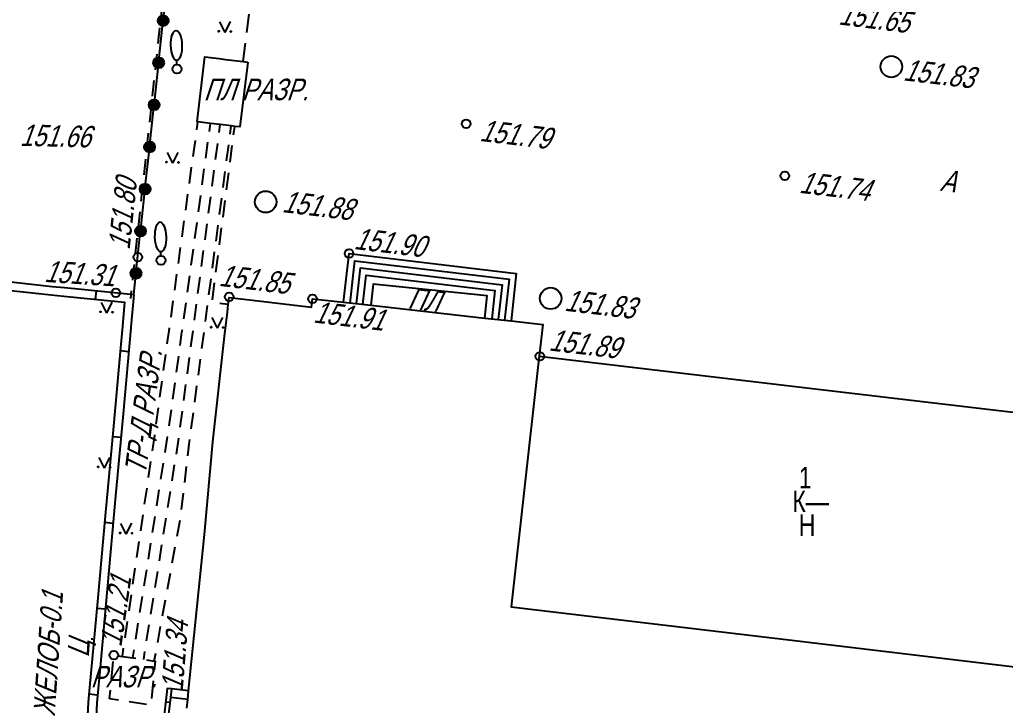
# Model space of a CAD drawing. Header units: metres. Extents: x 4400 to 4556, y 11262 to 11402.
# Drawn here: x 4448.93 to 4494.66, y 11313.99 to 11345.81 of the extents above; entities that cross this region are included whole.
import ezdxf
from ezdxf.enums import TextEntityAlignment as Align

# ---------------------------------------------------------------- set-up
doc = ezdxf.new("R2010")
doc.units = ezdxf.units.M
doc.header["$MEASUREMENT"] = 0
for name, color, linetype, lineweight in [('Береговая линия', 7, 'Continuous', 25), ('Внутреннее заполнение', 7, 'Continuous', 25), ('Горизонтали', 7, 'Continuous', 25), ('Граница площадки', 7, 'Continuous', 25), ('Граница улицы', 7, 'Continuous', 25), ('Здания', 7, 'Continuous', 25), ('Колодцы', 7, 'Continuous', 25), ('Крыльца', 7, 'Continuous', 25), ('Леса и газоны', 7, 'Continuous', 25), ('Ограды', 7, 'Continuous', 25), ('Отдельно стоящее дерево', 7, 'Continuous', 25), ('Фонтаны', 7, 'Continuous', 25)]:
    doc.layers.add(name, color=color, linetype=linetype, lineweight=lineweight)
doc.styles.add('Style-RUSSIAN_1251', font='RUSSIAN_1251.shx')
doc.styles.add('Style-RUSSIAN_1251 I 0.32289', font='RUSSIAN_1251.shx', dxfattribs={"oblique": 18.5})

# ---------------------------------------------------------------- blocks, each defined once
blk = doc.blocks.new('msdElementTypeLine_1')
at = {"layer": 'Граница улицы', "color": 7, "linetype": 'Continuous', "lineweight": 25}
blk.add_line((0, 0.01), (0.087, 0.001), dxfattribs=at)
blk = doc.blocks.new('KOLOD_29')
at = {"layer": 'Колодцы', "color": 7, "linetype": 'Continuous', "lineweight": 25}
blk.add_arc((0, 0), 0.5, 0, 360, dxfattribs=at)
blk = doc.blocks.new('PIKET_178')
at = {"layer": 'Горизонтали', "color": 7, "linetype": 'Continuous', "lineweight": 25}
blk.add_arc((0, 0), 0.2, 0, 360, dxfattribs=at)
blk = doc.blocks.new('PIKET_179')
at = {"layer": 'Горизонтали', "color": 7, "linetype": 'Continuous', "lineweight": 25}
blk.add_arc((0, 0), 0.2, 0, 360, dxfattribs=at)
blk = doc.blocks.new('KOLOD_39')
at = {"layer": 'Колодцы', "color": 7, "linetype": 'Continuous', "lineweight": 25}
blk.add_arc((0, 0), 0.5, 0, 360, dxfattribs=at)
blk = doc.blocks.new('KOLOD_40')
at = {"layer": 'Колодцы', "color": 7, "linetype": 'Continuous', "lineweight": 25}
blk.add_arc((0, 0), 0.5, 0, 360, dxfattribs=at)
blk = doc.blocks.new('PIKET_180')
at = {"layer": 'Горизонтали', "color": 7, "linetype": 'Continuous', "lineweight": 25}
blk.add_arc((0, 0), 0.2, 0, 360, dxfattribs=at)
blk = doc.blocks.new('PIKET_181')
at = {"layer": 'Горизонтали', "color": 7, "linetype": 'Continuous', "lineweight": 25}
blk.add_arc((0, 0), 0.2, 0, 360, dxfattribs=at)
blk = doc.blocks.new('PIKET_182')
at = {"layer": 'Горизонтали', "color": 7, "linetype": 'Continuous', "lineweight": 25}
blk.add_arc((0, 0), 0.2, 0, 360, dxfattribs=at)
blk = doc.blocks.new('PIKET_183')
at = {"layer": 'Горизонтали', "color": 7, "linetype": 'Continuous', "lineweight": 25}
blk.add_arc((0, 0), 0.2, 0, 360, dxfattribs=at)
blk = doc.blocks.new('PIKET_185')
at = {"layer": 'Горизонтали', "color": 7, "linetype": 'Continuous', "lineweight": 25}
blk.add_arc((0, 0), 0.2, 0, 360, dxfattribs=at)
blk = doc.blocks.new('PIKET_186')
at = {"layer": 'Горизонтали', "color": 7, "linetype": 'Continuous', "lineweight": 25}
blk.add_arc((0, 0), 0.2, 0, 360, dxfattribs=at)
blk = doc.blocks.new('GAZON_1')
at = {"layer": 'Леса и газоны', "color": 7, "linetype": 'Continuous', "lineweight": 25}
for p in [(-0.248, 0.499), (0.251, 0.502)]:
    blk.add_line(p, (0, 0), dxfattribs=at)
for centre in [(-0.276, 0.057), (0.279, 0.039)]:
    blk.add_arc(centre, 0.02, 0, 360, dxfattribs=at)
blk.add_point((-0.29, 0.043), dxfattribs=at)
blk = doc.blocks.new('msdElementTypeLineString_44')
at = {"layer": 'Ограды', "linetype": 'Continuous', "lineweight": 25}
h = blk.add_hatch(color=7, dxfattribs=at)
edge = h.paths.add_edge_path()
edge.add_arc((4.178, 20.823), 0.25, 0, 360)
h = blk.add_hatch(color=7, dxfattribs=at)
edge = h.paths.add_edge_path()
edge.add_arc((2.456, 20.768), 0.25, 0, 360)
h = blk.add_hatch(color=7, dxfattribs=at)
edge = h.paths.add_edge_path()
edge.add_arc((6.13, 20.59), 0.25, 0, 360)
h = blk.add_hatch(color=7, dxfattribs=at)
edge = h.paths.add_edge_path()
edge.add_arc((8.081, 20.358), 0.25, 0, 360)
h = blk.add_hatch(color=7, dxfattribs=at)
edge = h.paths.add_edge_path()
edge.add_arc((10.032, 20.125), 0.25, 0, 360)
h = blk.add_hatch(color=7, dxfattribs=at)
edge = h.paths.add_edge_path()
edge.add_arc((11.984, 19.892), 0.25, 0, 360)
h = blk.add_hatch(color=7, dxfattribs=at)
edge = h.paths.add_edge_path()
edge.add_arc((13.935, 19.659), 0.25, 0, 360)
h = blk.add_hatch(color=7, dxfattribs=at)
edge = h.paths.add_edge_path()
edge.add_arc((15.887, 19.426), 0.25, 0, 360)
h = blk.add_hatch(color=7, dxfattribs=at)
edge = h.paths.add_edge_path()
edge.add_arc((2.246, 18.814), 0.25, 0, 360)
h = blk.add_hatch(color=7, dxfattribs=at)
edge = h.paths.add_edge_path()
edge.add_arc((2.036, 16.86), 0.25, 0, 360)
h = blk.add_hatch(color=7, dxfattribs=at)
edge = h.paths.add_edge_path()
edge.add_arc((1.826, 14.906), 0.25, 0, 360)
h = blk.add_hatch(color=7, dxfattribs=at)
edge = h.paths.add_edge_path()
edge.add_arc((1.616, 12.952), 0.25, 0, 360)
h = blk.add_hatch(color=7, dxfattribs=at)
edge = h.paths.add_edge_path()
edge.add_arc((1.406, 10.998), 0.25, 0, 360)
h = blk.add_hatch(color=7, dxfattribs=at)
edge = h.paths.add_edge_path()
edge.add_arc((1.196, 9.044), 0.25, 0, 360)
h = blk.add_hatch(color=7, dxfattribs=at)
edge = h.paths.add_edge_path()
edge.add_arc((0.986, 7.09), 0.25, 0, 360)
h = blk.add_hatch(color=7, dxfattribs=at)
edge = h.paths.add_edge_path()
edge.add_arc((0.776, 5.136), 0.25, 0, 360)
h = blk.add_hatch(color=7, dxfattribs=at)
edge = h.paths.add_edge_path()
edge.add_arc((0.566, 3.182), 0.25, 0, 360)
h = blk.add_hatch(color=7, dxfattribs=at)
edge = h.paths.add_edge_path()
edge.add_arc((0.356, 1.227), 0.25, 0, 360)
at = {"layer": 'Ограды', "color": 7, "linetype": 'Continuous', "lineweight": 25}
for p, q in [((4.426, 20.794), (5.881, 20.62)), ((2.273, 19.062), (2.429, 20.519)), ((6.378, 20.561), (7.833, 20.387)), ((8.329, 20.328), (9.784, 20.154)), ((10.28, 20.095), (11.735, 19.922)), ((12.232, 19.862), (13.687, 19.689)), ((14.183, 19.63), (15.638, 19.456)), ((16.135, 19.397), (16.862, 19.31)), ((2.063, 17.108), (2.219, 18.565)), ((1.853, 15.154), (2.009, 16.611)), ((1.643, 13.2), (1.799, 14.657)), ((1.433, 11.246), (1.589, 12.703)), ((1.223, 9.292), (1.379, 10.749)), ((1.013, 7.338), (1.169, 8.795)), ((0.803, 5.384), (0.959, 6.841)), ((0.593, 3.43), (0.749, 4.887)), ((0.383, 1.476), (0.539, 2.933)), ((0.251, 0.25), (0.329, 0.979))]:
    blk.add_line(p, q, dxfattribs=at)
at = {"layer": 'Ограды', "color": 7, "linetype": 'Continuous', "lineweight": 25, "flags": 128}
blk.add_lwpolyline([(2.483, 21.016), (2.484, 21.025), (3.93, 20.853)], dxfattribs=at)
at = {"layer": 'Ограды', "color": 7, "linetype": 'Continuous', "lineweight": 25}
for centre in [(4.178, 20.823), (4.178, 20.823), (2.456, 20.768), (2.456, 20.768), (6.13, 20.59), (6.13, 20.59), (8.081, 20.358), (8.081, 20.358), (10.032, 20.125), (10.032, 20.125), (11.984, 19.892), (11.984, 19.892), (13.935, 19.659), (13.935, 19.659), (15.887, 19.426), (15.887, 19.426), (2.246, 18.814), (2.246, 18.814), (2.036, 16.86), (2.036, 16.86), (1.826, 14.906), (1.826, 14.906), (1.616, 12.952), (1.616, 12.952), (1.406, 10.998), (1.406, 10.998), (1.196, 9.044), (1.196, 9.044), (0.986, 7.09), (0.986, 7.09), (0.776, 5.136), (0.776, 5.136), (0.566, 3.182), (0.566, 3.182), (0.356, 1.227), (0.356, 1.227)]:
    blk.add_circle(centre, 0.25, dxfattribs=at)
blk = doc.blocks.new('GAZON_4')
at = {"layer": 'Леса и газоны', "color": 7, "linetype": 'Continuous', "lineweight": 25}
for p in [(-0.248, 0.499), (0.251, 0.502)]:
    blk.add_line(p, (0, 0), dxfattribs=at)
for centre in [(-0.276, 0.057), (0.279, 0.04)]:
    blk.add_arc(centre, 0.02, 0, 360, dxfattribs=at)
blk.add_point((-0.29, 0.043), dxfattribs=at)
blk = doc.blocks.new('GAZON_5')
at = {"layer": 'Леса и газоны', "color": 7, "linetype": 'Continuous', "lineweight": 25}
for p in [(-0.248, 0.499), (0.251, 0.502)]:
    blk.add_line(p, (0, 0), dxfattribs=at)
for centre in [(-0.276, 0.057), (0.279, 0.039)]:
    blk.add_arc(centre, 0.02, 0, 360, dxfattribs=at)
blk.add_point((-0.29, 0.043), dxfattribs=at)
blk = doc.blocks.new('PIKET_190')
at = {"layer": 'Горизонтали', "color": 7, "linetype": 'Continuous', "lineweight": 25}
blk.add_arc((0, 0), 0.2, 0, 360, dxfattribs=at)
blk = doc.blocks.new('msdElementTypeShape_2')
at = {"layer": 'Здания', "color": 7, "linetype": 'Continuous', "lineweight": 25}
for p, q in [((0.092, 1.194), (0.175, 2.018)), ((2.028, 1.127), (1.946, 0.304)), ((0.001, 0.285), (0.042, 0.697)), ((0.41, 0.224), (0.001, 0.285)), ((1.723, 0.029), (0.904, 0.151))]:
    blk.add_line(p, q, dxfattribs=at)
at = {"layer": 'Здания', "color": 7, "linetype": 'Continuous', "lineweight": 25, "flags": 128}
for points in [[(0.398, 2.292), (0.6, 2.262), (1.079, 2.191), (1.216, 2.171)], [(1.711, 2.097), (2.076, 2.043), (2.12, 2.036), (2.078, 1.625)]]:
    blk.add_lwpolyline(points, dxfattribs=at)
blk = doc.blocks.new('msdElementTypeLineString_49')
at = {"layer": 'Фонтаны', "color": 7, "linetype": 'Continuous', "lineweight": 25}
for p, q in [((3.505, 24.453), (3.554, 24.827)), ((3.341, 23.21), (3.439, 23.957)), ((3.177, 21.966), (3.275, 22.714)), ((3.013, 20.723), (3.111, 21.471)), ((2.848, 19.48), (2.947, 20.227)), ((2.684, 18.237), (2.783, 18.984)), ((2.52, 16.993), (2.619, 17.741)), ((2.356, 15.75), (2.455, 16.498)), ((2.028, 13.263), (2.127, 14.011)), ((1.864, 12.02), (1.963, 12.768)), ((1.7, 10.777), (1.799, 11.524)), ((1.32, 8.298), (1.438, 9.043)), ((1.123, 7.059), (1.241, 7.804)), ((0.926, 5.821), (1.044, 6.566)), ((0.729, 4.582), (0.847, 5.327)), ((0.532, 3.344), (0.651, 4.089)), ((0.335, 2.105), (0.454, 2.85)), ((0.139, 0.867), (0.257, 1.612)), ((0.001, 0.001), (0.06, 0.373))]:
    blk.add_line(p, q, dxfattribs=at)
at = {"layer": 'Фонтаны', "color": 7, "linetype": 'Continuous', "lineweight": 25, "flags": 128}
for points in [[(2.192, 14.507), (2.276, 15.142), (2.291, 15.254)], [(1.517, 9.536), (1.635, 10.281), (1.635, 10.281)]]:
    blk.add_lwpolyline(points, dxfattribs=at)
blk = doc.blocks.new('msdElementTypeLineString_50')
at = {"layer": 'Фонтаны', "color": 7, "linetype": 'Continuous', "lineweight": 25}
for p, q in [((3.557, 24.433), (3.609, 24.806)), ((3.388, 23.191), (3.49, 23.938)), ((3.218, 21.95), (3.32, 22.696)), ((3.048, 20.708), (3.15, 21.454)), ((2.878, 19.466), (2.98, 20.212)), ((2.708, 18.224), (2.81, 18.971)), ((2.538, 16.982), (2.64, 17.729)), ((2.368, 15.741), (2.47, 16.487)), ((2.028, 13.257), (2.13, 14.003)), ((1.858, 12.015), (1.96, 12.761)), ((1.688, 10.773), (1.79, 11.52)), ((1.308, 8.296), (1.425, 9.04)), ((1.113, 7.057), (1.23, 7.802)), ((0.918, 5.819), (1.035, 6.564)), ((0.722, 4.581), (0.84, 5.325)), ((0.527, 3.343), (0.645, 4.087)), ((0.332, 2.105), (0.449, 2.849)), ((0.137, 0.867), (0.254, 1.611)), ((0, 0.001), (0.059, 0.373))]:
    blk.add_line(p, q, dxfattribs=at)
at = {"layer": 'Фонтаны', "color": 7, "linetype": 'Continuous', "lineweight": 25, "flags": 128}
for points in [[(2.198, 14.499), (2.282, 15.116), (2.3, 15.245)], [(1.503, 9.534), (1.618, 10.262), (1.62, 10.278)]]:
    blk.add_lwpolyline(points, dxfattribs=at)
blk = doc.blocks.new('msdElementTypeLineString_51')
at = {"layer": 'Фонтаны', "color": 7, "linetype": 'Continuous', "lineweight": 25}
for p, q in [((3.524, 24.463), (3.573, 24.838)), ((3.359, 23.219), (3.458, 23.968)), ((3.195, 21.975), (3.294, 22.723)), ((3.031, 20.731), (3.13, 21.479)), ((2.867, 19.487), (2.966, 20.235)), ((2.703, 18.242), (2.802, 18.991)), ((2.539, 16.998), (2.637, 17.747)), ((2.374, 15.754), (2.473, 16.502)), ((2.046, 13.266), (2.145, 14.014)), ((1.882, 12.021), (1.981, 12.77)), ((1.718, 10.777), (1.817, 11.526)), ((1.412, 8.286), (1.502, 9.036)), ((1.263, 7.04), (1.353, 7.789)), ((1.063, 5.802), (1.199, 6.544)), ((0.837, 4.567), (0.973, 5.31)), ((0.611, 3.333), (0.747, 4.075)), ((0.385, 2.098), (0.521, 2.841)), ((0.159, 0.864), (0.295, 1.606)), ((0.001, 0.001), (0.069, 0.372))]:
    blk.add_line(p, q, dxfattribs=at)
at = {"layer": 'Фонтаны', "color": 7, "linetype": 'Continuous', "lineweight": 25, "flags": 128}
for points in [[(2.21, 14.51), (2.297, 15.164), (2.309, 15.258)], [(1.562, 9.532), (1.64, 10.19), (1.652, 10.281)]]:
    blk.add_lwpolyline(points, dxfattribs=at)
blk = doc.blocks.new('msdElementTypeLineString_52')
at = {"layer": 'Фонтаны', "color": 7, "linetype": 'Continuous', "lineweight": 25}
for p, q in [((3.452, 24.433), (3.503, 24.806)), ((3.281, 23.192), (3.384, 23.938)), ((3.11, 21.951), (3.212, 22.697)), ((2.938, 20.71), (3.041, 21.456)), ((2.767, 19.47), (2.87, 20.215)), ((2.596, 18.229), (2.699, 18.974)), ((2.425, 16.988), (2.528, 17.733)), ((2.254, 15.747), (2.357, 16.493)), ((1.912, 13.265), (2.015, 14.011)), ((1.741, 12.025), (1.844, 12.77)), ((1.57, 10.784), (1.672, 11.529)), ((1.212, 8.304), (1.321, 9.049)), ((1.031, 7.065), (1.14, 7.809)), ((0.85, 5.825), (0.959, 6.57)), ((0.67, 4.586), (0.778, 5.33)), ((0.489, 3.346), (0.597, 4.091)), ((0.308, 2.107), (0.417, 2.852)), ((0.127, 0.867), (0.236, 1.612)), ((0.001, 0), (0.055, 0.373))]:
    blk.add_line(p, q, dxfattribs=at)
at = {"layer": 'Фонтаны', "color": 7, "linetype": 'Continuous', "lineweight": 25, "flags": 128}
for points in [[(2.083, 14.506), (2.165, 15.103), (2.186, 15.252)], [(1.393, 9.544), (1.497, 10.256), (1.501, 10.288)]]:
    blk.add_lwpolyline(points, dxfattribs=at)
blk = doc.blocks.new('msdElementTypeLineString_57')
at = {"layer": 'Граница улицы', "color": 7, "linetype": 'Continuous', "lineweight": 25}
for p, q in [((0.173, 1.344), (0.282, 2.191)), ((0, 0), (0.109, 0.848))]:
    blk.add_line(p, q, dxfattribs=at)
blk = doc.blocks.new('msdElementTypeLineString_58')
at = {"layer": 'Граница улицы', "color": 7, "linetype": 'Continuous', "lineweight": 25}
for p, q in [((2.192, 20.387), (2.269, 21.11)), ((2.524, 21.362), (3.248, 21.294)), ((3.746, 21.248), (4.47, 21.181)), ((4.968, 21.134), (5.692, 21.067)), ((6.19, 21.02), (6.914, 20.953)), ((7.412, 20.907), (8.137, 20.839)), ((8.635, 20.793), (9.359, 20.725)), ((9.857, 20.679), (10.581, 20.611)), ((11.079, 20.565), (11.803, 20.498)), ((12.301, 20.451), (13.025, 20.384)), ((13.523, 20.337), (14.248, 20.27)), ((14.745, 20.224), (15.47, 20.156)), ((2.061, 19.166), (2.138, 19.89)), ((15.968, 20.11), (16.692, 20.042)), ((1.929, 17.946), (2.007, 18.669)), ((16.648, 18.471), (16.554, 17.749)), ((1.798, 16.726), (1.876, 17.449)), ((7.814, 17.099), (7.092, 17.19)), ((9.032, 16.946), (8.31, 17.037)), ((16.49, 17.253), (16.397, 16.532)), ((5.942, 16.668), (5.891, 16.308)), ((10.249, 16.793), (9.528, 16.884)), ((11.467, 16.64), (10.746, 16.731)), ((12.685, 16.487), (11.963, 16.578)), ((1.667, 15.505), (1.745, 16.228)), ((13.903, 16.334), (13.181, 16.425)), ((15.121, 16.181), (14.399, 16.272)), ((1.536, 14.285), (1.614, 15.008)), ((1.405, 13.064), (1.482, 13.788)), ((1.274, 11.844), (1.351, 12.567)), ((1.142, 10.623), (1.22, 11.347)), ((1.011, 9.403), (1.089, 10.126)), ((0.88, 8.182), (0.958, 8.906)), ((0.749, 6.962), (0.827, 7.685)), ((0.618, 5.742), (0.695, 6.465)), ((0.487, 4.521), (0.564, 5.244)), ((0.355, 3.301), (0.433, 4.024)), ((0.224, 2.08), (0.302, 2.803)), ((0.093, 0.86), (0.171, 1.583)), ((0.001, 0.001), (0.04, 0.363))]:
    blk.add_line(p, q, dxfattribs=at)
at = {"layer": 'Граница улицы', "color": 7, "linetype": 'Continuous', "lineweight": 25, "flags": 128}
for points in [[(16.805, 19.688), (16.749, 19.258), (16.712, 18.967)], [(6.596, 17.252), (6.034, 17.323), (6.011, 17.163)], [(16.333, 16.036), (16.332, 16.029), (15.617, 16.119)]]:
    blk.add_lwpolyline(points, dxfattribs=at)
blk = doc.blocks.new('msdElementTypeLineString_59')
at = {"layer": 'Граница улицы', "color": 7, "linetype": 'Continuous', "lineweight": 25}
for p, q in [((1.002, 7.879), (1.052, 8.269)), ((0.838, 6.603), (0.938, 7.383)), ((0.674, 5.326), (0.774, 6.107)), ((0.51, 4.05), (0.61, 4.831)), ((0.346, 2.774), (0.446, 3.554)), ((0.182, 1.498), (0.282, 2.278)), ((0.018, 0.222), (0.118, 1.002)), ((0.752, 0.001), (0.361, 0.045))]:
    blk.add_line(p, q, dxfattribs=at)
blk = doc.blocks.new('DEREVO_100')
at = {"layer": 'Отдельно стоящее дерево', "color": 7, "linetype": 'Continuous', "lineweight": 25, "flags": 128}
blk.add_lwpolyline([(-0.007, 0.21), (-0.007, 0.393)], dxfattribs=at)
at = {"layer": 'Отдельно стоящее дерево', "color": 7, "linetype": 'Continuous', "lineweight": 25}
blk.add_arc((0, 0), 0.21, 0, 359.99999, dxfattribs=at)
blk.add_ellipse((-0.0255, 1.088), major_axis=(-0.0185, 0.695), ratio=0.3698286, dxfattribs=at)
blk = doc.blocks.new('GAZON_7')
at = {"layer": 'Леса и газоны', "color": 7, "linetype": 'Continuous', "lineweight": 25}
for p in [(-0.248, 0.499), (0.251, 0.502)]:
    blk.add_line(p, (0, 0), dxfattribs=at)
for centre in [(-0.276, 0.057), (0.279, 0.039)]:
    blk.add_arc(centre, 0.02, 0, 360, dxfattribs=at)
blk.add_point((-0.29, 0.043), dxfattribs=at)
blk = doc.blocks.new('DEREVO_275')
at = {"layer": 'Отдельно стоящее дерево', "color": 7, "linetype": 'Continuous', "lineweight": 25, "flags": 128}
blk.add_lwpolyline([(-0.007, 0.21), (-0.007, 0.393)], dxfattribs=at)
at = {"layer": 'Отдельно стоящее дерево', "color": 7, "linetype": 'Continuous', "lineweight": 25}
blk.add_arc((0, 0), 0.21, 0, 359.99999, dxfattribs=at)
blk.add_ellipse((-0.0255, 1.088), major_axis=(-0.0185, 0.695), ratio=0.3698286, dxfattribs=at)
blk = doc.blocks.new('GAZON_9')
at = {"layer": 'Леса и газоны', "color": 7, "linetype": 'Continuous', "lineweight": 25}
for p in [(-0.248, 0.499), (0.251, 0.502)]:
    blk.add_line(p, (0, 0), dxfattribs=at)
for centre in [(-0.276, 0.057), (0.279, 0.039)]:
    blk.add_arc(centre, 0.02, 0, 360, dxfattribs=at)
blk = doc.blocks.new('GAZON_10')
at = {"layer": 'Леса и газоны', "color": 7, "linetype": 'Continuous', "lineweight": 25}
for p in [(-0.248, 0.499), (0.251, 0.502)]:
    blk.add_line(p, (0, 0), dxfattribs=at)
for centre in [(-0.276, 0.057), (0.279, 0.039)]:
    blk.add_arc(centre, 0.02, 0, 360, dxfattribs=at)
blk = doc.blocks.new('msdElementTypeLineString_92')
at = {"layer": 'Ограды', "color": 7, "linetype": 'Continuous', "lineweight": 25}
for p, q in [((0.579, 21.708), (0.623, 22.105)), ((1.274, 21.63), (1.319, 22.028)), ((5.25, 21.189), (5.294, 21.586)), ((9.23, 20.774), (9.27, 21.172)), ((10.868, 19.449), (10.506, 15.465)), ((10.399, 18.7), (10.037, 14.717)), ((10.371, 18.395), (10.769, 18.359)), ((10.506, 15.465), (10.144, 11.482)), ((10.037, 14.717), (9.675, 10.733)), ((10.009, 14.412), (10.407, 14.376)), ((10.144, 11.482), (9.782, 7.498)), ((9.675, 10.733), (9.313, 6.749)), ((9.647, 10.428), (10.045, 10.392)), ((9.782, 7.498), (9.421, 3.514)), ((9.313, 6.749), (8.951, 2.766)), ((9.285, 6.445), (9.683, 6.409)), ((8.923, 2.461), (9.322, 2.425)), ((7.501, 0.953), (7.461, 0.555)), ((8.35, 0.466), (7.461, 0.555))]:
    blk.add_line(p, q, dxfattribs=at)
at = {"layer": 'Ограды', "color": 7, "linetype": 'Continuous', "lineweight": 25, "flags": 128}
for points in [[(0.623, 22.105), (1.504, 22.007), (2.082, 21.942), (3.309, 21.805), (4.462, 21.677), (4.598, 21.662)], [(0.579, 21.708), (1.46, 21.609), (2.038, 21.545), (3.264, 21.408), (4.418, 21.279), (4.554, 21.264)], [(4.598, 21.662), (7.209, 21.378), (7.791, 21.32), (8.576, 21.241)], [(4.554, 21.264), (7.167, 20.98), (7.751, 20.922), (8.532, 20.844)], [(8.576, 21.241), (11.009, 20.997), (10.872, 19.486), (10.868, 19.449)], [(8.532, 20.844), (10.575, 20.639), (10.473, 19.522), (10.399, 18.7)], [(9.421, 3.514), (9.288, 2.056), (9.203, 0.38), (8.959, 0.405), (8.35, 0.466)], [(8.951, 2.766), (8.889, 2.085), (8.825, 0.82), (8.999, 0.803), (7.501, 0.953)]]:
    blk.add_lwpolyline(points, dxfattribs=at)
blk = doc.blocks.new('msdElementTypeTextNode_5')
at = {"layer": 'Здания', "color": 7, "linetype": 'Continuous', "lineweight": 25, "style": 'Style-RUSSIAN_1251', "width": 0.799996}
for s, p in [(' 1', (0, 1.1)), ('К—', (0, 0)), (' Н', (0, -1.101))]:
    blk.add_text(s, height=1, dxfattribs=at).set_placement(p, align=Align.MIDDLE_LEFT)

msp = doc.modelspace()

# ---------------------------------------------------------------- linework, layer by layer
at = {"layer": 'Внутреннее заполнение', "color": 7, "linetype": 'Continuous', "lineweight": 25, "flags": 128}
for points in [[(4464.254, 11332.664), (4464.473, 11334.622), (4471.641, 11333.766), (4471.429, 11331.864)], [(4464.552, 11332.631), (4464.737, 11334.289), (4471.31, 11333.503), (4471.131, 11331.897)], [(4464.851, 11332.598), (4465.002, 11333.955), (4470.979, 11333.241), (4470.833, 11331.931)], [(4456.726, 11314.259), (4455.941, 11314.353)], [(4455.913, 11314.12), (4455.698, 11314.146)]]:
    msp.add_lwpolyline(points, dxfattribs=at)
at = {"layer": 'Граница площадки', "color": 7, "linetype": 'Continuous', "lineweight": 25, "flags": 128}
msp.add_lwpolyline([(4459.506, 11343.847), (4459.139, 11340.833), (4458.903, 11340.862), (4458.743, 11340.882), (4458.232, 11340.944), (4457.783, 11340.998), (4457.197, 11341.07), (4457.154, 11341.075), (4457.521, 11344.089), (4458.184, 11344.008), (4458.482, 11343.972), (4459.29, 11343.873), (4459.506, 11343.847)], dxfattribs=at)
at = {"layer": 'Здания', "color": 7, "linetype": 'Continuous', "lineweight": 25, "flags": 128}
for points in [[(4456.686, 11313.861), (4456.726, 11314.259), (4456.766, 11314.657), (4457.498, 11321.915), (4457.893, 11326.226), (4458.437, 11331.111), (4458.563, 11332.239), (4458.603, 11332.594), (4458.628, 11332.819), (4458.64, 11332.927), (4459.726, 11332.797), (4462.464, 11332.469), (4462.51, 11332.859), (4463.956, 11332.698), (4465.22, 11332.557), (4470.508, 11331.967), (4471.727, 11331.831), (4473.196, 11331.667), (4473.032, 11330.198), (4472.973, 11329.671), (4471.735, 11318.568), (4484.884, 11316.994), (4500, 11315.184)], [(4473.032, 11330.198), (4485.312, 11328.748), (4500, 11327.014), (4501.187, 11326.874), (4502.248, 11326.749)]]:
    msp.add_lwpolyline(points, dxfattribs=at)
at = {"layer": 'Крыльца', "color": 7, "linetype": 'Continuous', "lineweight": 25, "flags": 128}
for points in [[(4463.956, 11332.698), (4464.208, 11334.956), (4471.972, 11334.028), (4471.727, 11331.831)], [(4470.508, 11331.967), (4470.624, 11333.003), (4465.33, 11333.544), (4465.22, 11332.557)], [(4455.823, 11313.372), (4455.893, 11313.956), (4455.941, 11314.353), (4455.989, 11314.75), (4455.773, 11314.776), (4455.608, 11313.396)], [(4456.766, 11314.657), (4455.989, 11314.75)]]:
    msp.add_lwpolyline(points, dxfattribs=at)

# ---------------------------------------------------------------- block references
at = {"layer": 'Горизонтали', "color": 7, "linetype": 'Continuous', "lineweight": 25}
for name, p in [('PIKET_185', (4469.644, 11340.985)), ('PIKET_186', (4484.431, 11338.566)), ('PIKET_183', (4454.404, 11334.792)), ('PIKET_181', (4464.208, 11334.956)), ('PIKET_178', (4453.384, 11333.14)), ('PIKET_179', (4458.642, 11332.952)), ('PIKET_182', (4462.51, 11332.859)), ('PIKET_180', (4473.058, 11330.189)), ('PIKET_190', (4453.3, 11316.323))]:
    msp.add_blockref(name, p, dxfattribs=at)
at = {"layer": 'Граница улицы', "color": 7, "linetype": 'Continuous', "lineweight": 25}
for name, p in [('msdElementTypeLineString_58', (4454.081, 11332.868)), ('msdElementTypeLineString_57', (4459.29, 11343.873)), ('msdElementTypeLineString_59', (4457.851, 11332.593)), ('msdElementTypeLine_1', (4452.238, 11317.07))]:
    msp.add_blockref(name, p, dxfattribs=at)
at = {"layer": 'Здания', "color": 7, "linetype": 'Continuous', "lineweight": 25}
for name, p in [('msdElementTypeTextNode_5', (4484.782, 11323.457)), ('msdElementTypeShape_2', (4453.095, 11314.002))]:
    msp.add_blockref(name, p, dxfattribs=at)
at = {"layer": 'Колодцы', "color": 7, "linetype": 'Continuous', "lineweight": 25}
for name, p in [('KOLOD_29', (4489.374, 11343.632)), ('KOLOD_39', (4460.34, 11337.358)), ('KOLOD_40', (4473.564, 11332.876))]:
    msp.add_blockref(name, p, dxfattribs=at)
at = {"layer": 'Леса и газоны', "color": 7, "linetype": 'Continuous', "lineweight": 25}
for name, p in [('GAZON_7', (4458.439, 11345.22)), ('GAZON_1', (4456.015, 11339.152)), ('GAZON_9', (4452.954, 11332.195)), ('GAZON_4', (4458.085, 11331.489)), ('GAZON_10', (4452.842, 11324.999)), ('GAZON_5', (4453.859, 11321.937))]:
    msp.add_blockref(name, p, dxfattribs=at)
at = {"layer": 'Ограды', "color": 7, "linetype": 'Continuous', "lineweight": 25}
for name, p in [('msdElementTypeLineString_44', (4453.968, 11332.816)), ('msdElementTypeLineString_92', (4443.219, 11312.058))]:
    msp.add_blockref(name, p, dxfattribs=at)
at = {"layer": 'Отдельно стоящее дерево', "color": 7, "linetype": 'Continuous', "lineweight": 25}
for name, p in [('DEREVO_275', (4456.225, 11343.528)), ('DEREVO_100', (4455.487, 11334.643))]:
    msp.add_blockref(name, p, dxfattribs=at)
at = {"layer": 'Фонтаны', "color": 7, "linetype": 'Continuous', "lineweight": 25}
for name, p in [('msdElementTypeLineString_52', (4453.694, 11316.264)), ('msdElementTypeLineString_50', (4454.174, 11316.192)), ('msdElementTypeLineString_49', (4454.678, 11316.117)), ('msdElementTypeLineString_51', (4455.17, 11316.044))]:
    msp.add_blockref(name, p, dxfattribs=at)

# ---------------------------------------------------------------- texts
at = {"layer": 'Береговая линия', "color": 7, "linetype": 'Continuous', "lineweight": 25, "style": 'Style-RUSSIAN_1251 I 0.32289', "oblique": 18.5, "width": 0.8}
msp.add_text('ЖЕЛОБ-0.1', height=1, rotation=86.1253, dxfattribs=at).set_placement((4450.552, 11313.464))
at = {"layer": 'Горизонтали', "color": 7, "linetype": 'Continuous', "lineweight": 25, "style": 'Style-RUSSIAN_1251 I 0.32289', "oblique": 18.5, "width": 0.799996}
msp.add_text('151.65', height=1, rotation=352.838, dxfattribs=at).set_placement((4487.02, 11346.587), align=Align.TOP_LEFT)
for s, rotation, p in [('151.66', 358.6155, (4448.925, 11339.961)), ('151.79', 353.2674, (4470.242, 11340.187)), ('151.80', 83.8655, (4454.025, 11335.103)), ('151.74', 353.2674, (4485.072, 11337.78)), ('151.90', 353.1727, (4464.413, 11335.172)), ('151.31', 356.3359, (4450.046, 11333.644)), ('151.85', 353.1727, (4458.141, 11333.462)), ('151.91', 353.1727, (4462.524, 11331.761)), ('151.89', 353.1727, (4473.458, 11330.464)), ('151.21', 81.6997, (4453.64, 11316.668)), ('151.34', 85.4283, (4456.489, 11314.615))]:
    msp.add_text(s, height=1, rotation=rotation, dxfattribs=at).set_placement(p)
at = {"layer": 'Граница площадки', "color": 7, "linetype": 'Continuous', "lineweight": 25, "style": 'Style-RUSSIAN_1251 I 0.32289', "oblique": 18.5, "width": 0.799996}
msp.add_text('ПЛ РАЗР.', height=1, dxfattribs=at).set_placement((4457.459, 11342.075))
at = {"layer": 'Граница улицы', "color": 7, "linetype": 'Continuous', "lineweight": 25, "style": 'Style-RUSSIAN_1251 I 0.32289', "oblique": 18.5}
for s, rotation, width, p in [('А', 353.4795, 0.799996, (4491.611, 11337.878)), ('Ц', 86.1253, 0.8, (4452.133, 11316.199))]:
    msp.add_text(s, height=1, rotation=rotation, dxfattribs=dict(at, width=width)).set_placement(p)
at = {"layer": 'Здания', "color": 7, "linetype": 'Continuous', "lineweight": 25, "style": 'Style-RUSSIAN_1251 I 0.32289', "oblique": 18.5, "width": 0.799996}
msp.add_text('РАЗР.', height=1, dxfattribs=at).set_placement((4452.208, 11314.823))
at = {"layer": 'Колодцы', "color": 7, "linetype": 'Continuous', "lineweight": 25, "style": 'Style-RUSSIAN_1251 I 0.32289', "oblique": 18.5, "width": 0.799996}
for s, p in [('151.83', (4489.898, 11343)), ('151.88', (4461.072, 11336.884)), ('151.83', (4474.178, 11332.306))]:
    msp.add_text(s, height=1, rotation=353.2674, dxfattribs=at).set_placement(p)
at = {"layer": 'Крыльца', "color": 7, "linetype": 'Continuous', "lineweight": 25, "style": 'Style-RUSSIAN_1251 I 0.32289', "oblique": 18.5, "width": 0.799996}
msp.add_text('ПЛ', height=1, rotation=353.6357, dxfattribs=at).set_placement((4466.903, 11332.411))
at = {"layer": 'Фонтаны', "color": 7, "linetype": 'Continuous', "lineweight": 25, "style": 'Style-RUSSIAN_1251 I 0.32289', "oblique": 18.5, "width": 0.799996}
msp.add_text('ТР-Д РАЗР.', height=1, rotation=82.4842, dxfattribs=at).set_placement((4454.77, 11324.657))

doc.saveas('drawing.dxf')
